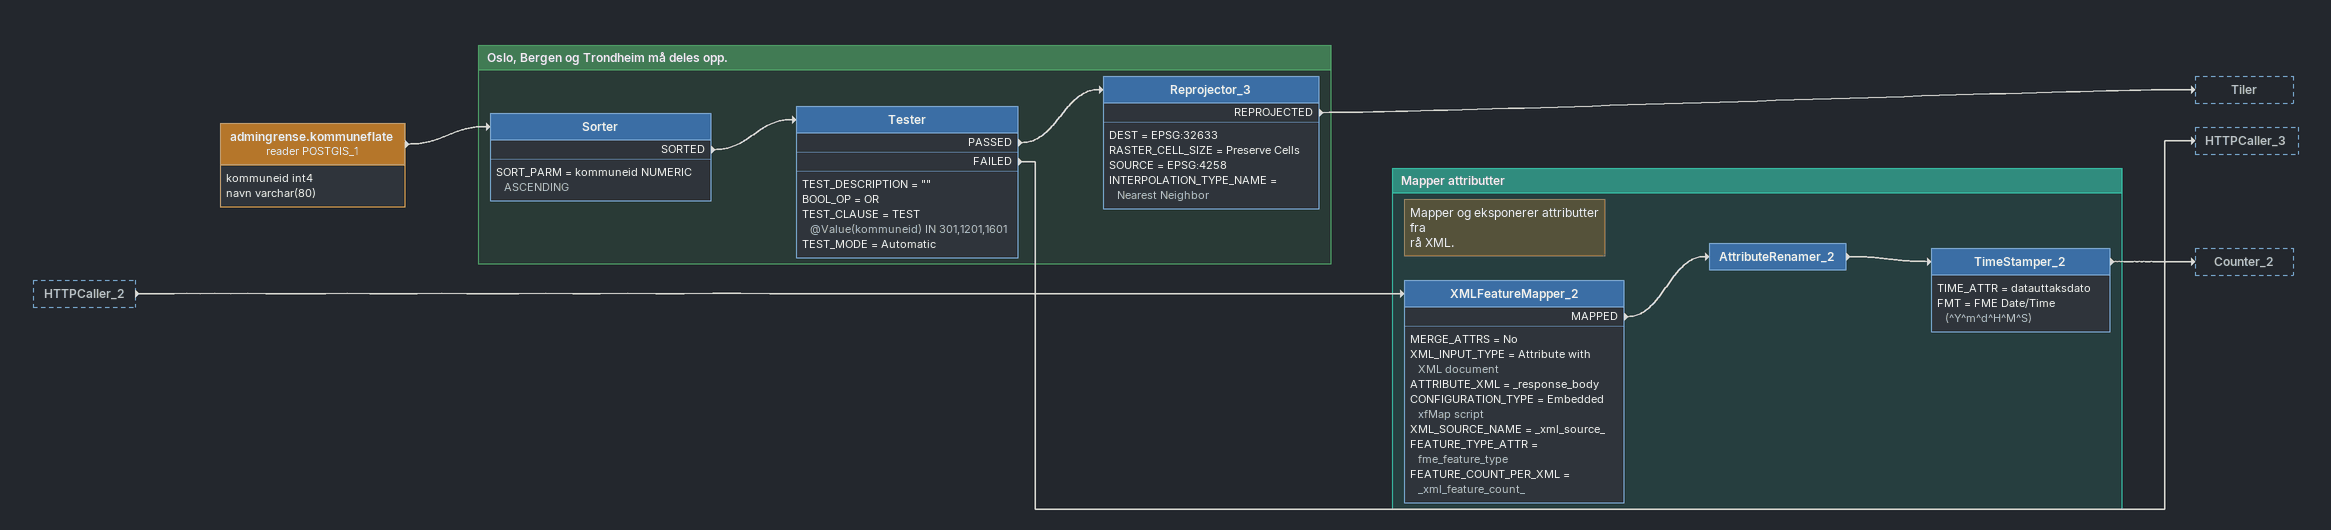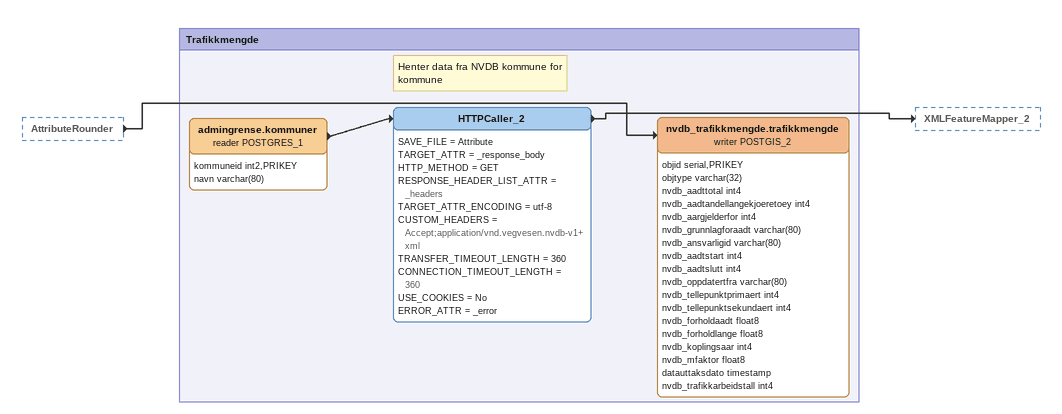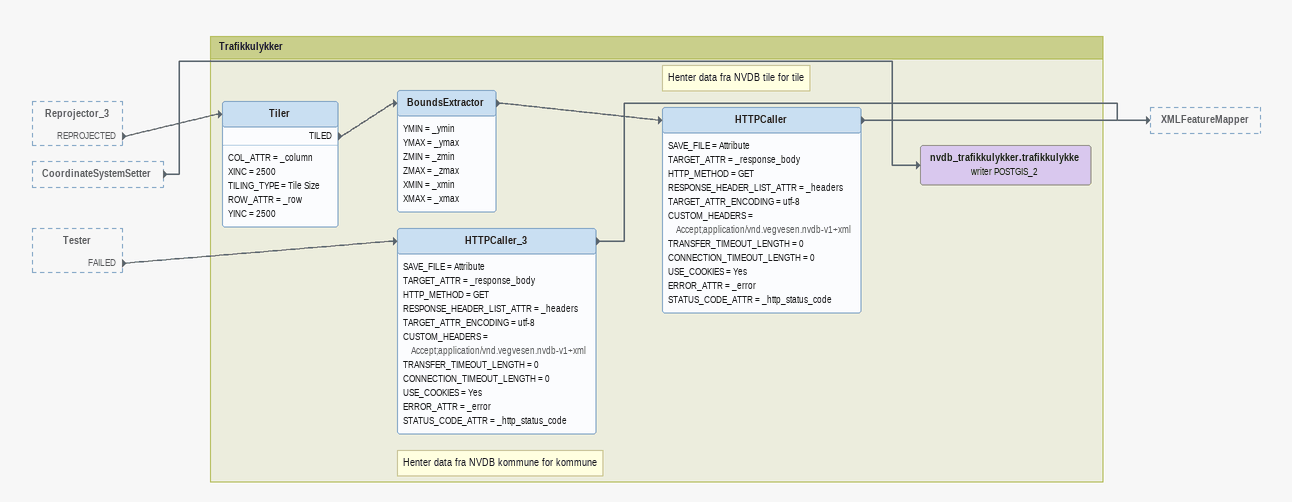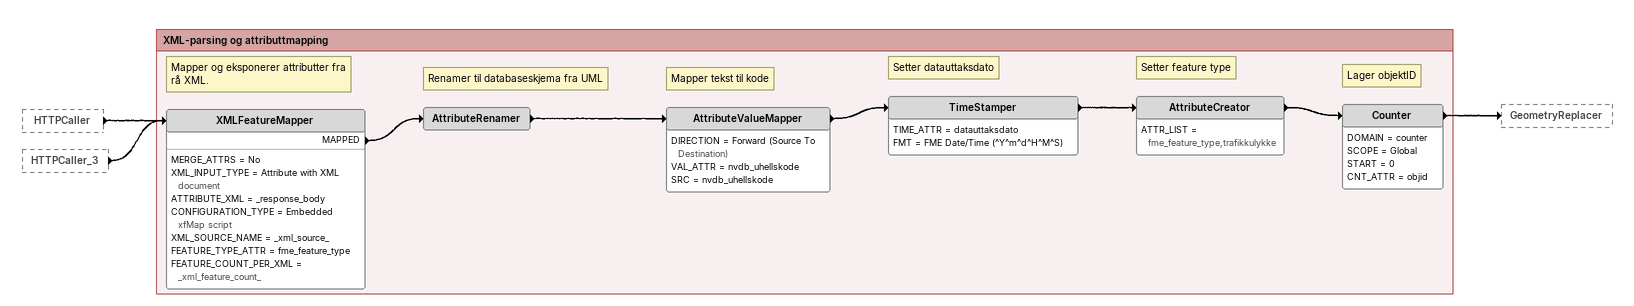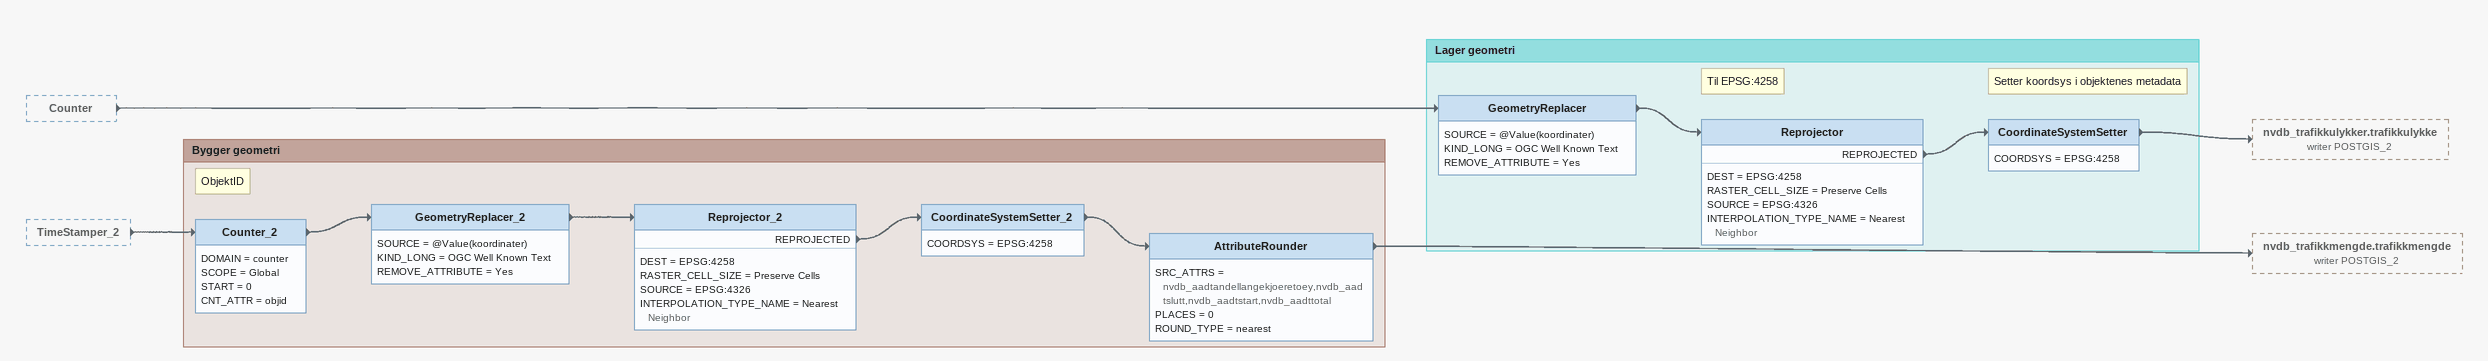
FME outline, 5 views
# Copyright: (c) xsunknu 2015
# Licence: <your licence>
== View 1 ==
HTTPCaller_2 [outside]
    -> XMLFeatureMapper_2
admingrense.kommuneflate (reader POSTGIS_1)
    attributes: kommuneid int4, navn varchar(80)
    -> Sorter

Bookmark: Oslo, Bergen og Trondheim må deles opp.
Sorter
    SORT_PARM = kommuneid NUMERIC ASCENDING
    SORTED -> Tester
Tester
    TEST_DESCRIPTION = ""
    BOOL_OP = OR
    TEST_CLAUSE = TEST @Value(kommuneid) IN 301,1201,1601
    TEST_MODE = Automatic
    PASSED -> Reprojector_3
    FAILED -> HTTPCaller_3
Reprojector_3
    DEST = EPSG:32633
    RASTER_CELL_SIZE = Preserve Cells
    SOURCE = EPSG:4258
    INTERPOLATION_TYPE_NAME = Nearest Neighbor
    REPROJECTED -> Tiler

Bookmark: Mapper attributter
Note: Mapper og eksponerer attributter fra / rå XML.
XMLFeatureMapper_2
    MERGE_ATTRS = No
    XML_INPUT_TYPE = Attribute with XML document
    ATTRIBUTE_XML = _response_body
    CONFIGURATION_TYPE = Embedded xfMap script
    XML_SOURCE_NAME = _xml_source_
    FEATURE_TYPE_ATTR = fme_feature_type
    FEATURE_COUNT_PER_XML = _xml_feature_count_
    MAPPED -> AttributeRenamer_2
AttributeRenamer_2
    -> TimeStamper_2
TimeStamper_2
    TIME_ATTR = datauttaksdato
    FMT = FME Date/Time (^Y^m^d^H^M^S)
    -> Counter_2

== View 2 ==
AttributeRounder [outside]
    -> nvdb_trafikkmengde.trafikkmengde (writer POSTGIS_2)

Bookmark: Trafikkmengde
admingrense.kommuner (reader POSTGRES_1)
    attributes: kommuneid int2,PRIKEY, navn varchar(80)
    -> HTTPCaller_2
Note: Henter data fra NVDB kommune for kommune
HTTPCaller_2
    SAVE_FILE = Attribute
    TARGET_ATTR = _response_body
    HTTP_METHOD = GET
    RESPONSE_HEADER_LIST_ATTR = _headers
    TARGET_ATTR_ENCODING = utf-8
    CUSTOM_HEADERS = Accept;application/vnd.vegvesen.nvdb-v1+xml
    TRANSFER_TIMEOUT_LENGTH = 360
    CONNECTION_TIMEOUT_LENGTH = 360
    USE_COOKIES = No
    ERROR_ATTR = _error
    -> XMLFeatureMapper_2
nvdb_trafikkmengde.trafikkmengde (writer POSTGIS_2)
    attributes: objid serial,PRIKEY, objtype varchar(32), nvdb_aadttotal int4, nvdb_aadtandellangekjoeretoey int4, nvdb_aargjelderfor int4, nvdb_grunnlagforaadt varchar(80), nvdb_ansvarligid varchar(80), nvdb_aadtstart int4, nvdb_aadtslutt int4, nvdb_oppdatertfra varchar(80), nvdb_tellepunktprimaert int4, nvdb_tellepunktsekundaert int4, nvdb_forholdaadt float8, nvdb_forholdlange float8, nvdb_koplingsaar int4, nvdb_mfaktor float8, datauttaksdato timestamp, nvdb_trafikkarbeidstall int4

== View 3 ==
Reprojector_3 [outside]
    REPROJECTED -> Tiler
CoordinateSystemSetter [outside]
    -> nvdb_trafikkulykker.trafikkulykke (writer POSTGIS_2)
Tester [outside]
    FAILED -> HTTPCaller_3

Bookmark: Trafikkulykker
Tiler
    COL_ATTR = _column
    XINC = 2500
    TILING_TYPE = Tile Size
    ROW_ATTR = _row
    YINC = 2500
    TILED -> BoundsExtractor
BoundsExtractor
    YMIN = _ymin
    YMAX = _ymax
    ZMIN = _zmin
    ZMAX = _zmax
    XMIN = _xmin
    XMAX = _xmax
    -> HTTPCaller
Note: Henter data fra NVDB tile for tile
HTTPCaller
    SAVE_FILE = Attribute
    TARGET_ATTR = _response_body
    HTTP_METHOD = GET
    RESPONSE_HEADER_LIST_ATTR = _headers
    TARGET_ATTR_ENCODING = utf-8
    CUSTOM_HEADERS = Accept;application/vnd.vegvesen.nvdb-v1+xml
    TRANSFER_TIMEOUT_LENGTH = 0
    CONNECTION_TIMEOUT_LENGTH = 0
    USE_COOKIES = Yes
    ERROR_ATTR = _error
    STATUS_CODE_ATTR = _http_status_code
    -> XMLFeatureMapper
Note: Henter data fra NVDB kommune for kommune
HTTPCaller_3
    SAVE_FILE = Attribute
    TARGET_ATTR = _response_body
    HTTP_METHOD = GET
    RESPONSE_HEADER_LIST_ATTR = _headers
    TARGET_ATTR_ENCODING = utf-8
    CUSTOM_HEADERS = Accept;application/vnd.vegvesen.nvdb-v1+xml
    TRANSFER_TIMEOUT_LENGTH = 0
    CONNECTION_TIMEOUT_LENGTH = 0
    USE_COOKIES = Yes
    ERROR_ATTR = _error
    STATUS_CODE_ATTR = _http_status_code
    -> XMLFeatureMapper
nvdb_trafikkulykker.trafikkulykke (writer POSTGIS_2)

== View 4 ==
HTTPCaller [outside]
    -> XMLFeatureMapper
HTTPCaller_3 [outside]
    -> XMLFeatureMapper

Bookmark: XML-parsing og attributtmapping
Note: Mapper og eksponerer attributter fra / rå XML.
XMLFeatureMapper
    MERGE_ATTRS = No
    XML_INPUT_TYPE = Attribute with XML document
    ATTRIBUTE_XML = _response_body
    CONFIGURATION_TYPE = Embedded xfMap script
    XML_SOURCE_NAME = _xml_source_
    FEATURE_TYPE_ATTR = fme_feature_type
    FEATURE_COUNT_PER_XML = _xml_feature_count_
    MAPPED -> AttributeRenamer
Note: Renamer til databaseskjema fra UML
AttributeRenamer
    -> AttributeValueMapper
Note: Mapper tekst til kode
AttributeValueMapper
    DIRECTION = Forward (Source To Destination)
    VAL_ATTR = nvdb_uhellskode
    SRC = nvdb_uhellskode
    -> TimeStamper
Note: Setter datauttaksdato
TimeStamper
    TIME_ATTR = datauttaksdato
    FMT = FME Date/Time (^Y^m^d^H^M^S)
    -> AttributeCreator
Note: Setter feature type
AttributeCreator
    ATTR_LIST = fme_feature_type,trafikkulykke
    -> Counter
Note: Lager objektID
Counter
    DOMAIN = counter
    SCOPE = Global
    START = 0
    CNT_ATTR = objid
    -> GeometryReplacer

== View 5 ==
Counter [outside]
    -> GeometryReplacer
TimeStamper_2 [outside]
    -> Counter_2

Bookmark: Lager geometri
GeometryReplacer
    SOURCE = @Value(koordinater)
    KIND_LONG = OGC Well Known Text
    REMOVE_ATTRIBUTE = Yes
    -> Reprojector
Note: Til EPSG:4258
Reprojector
    DEST = EPSG:4258
    RASTER_CELL_SIZE = Preserve Cells
    SOURCE = EPSG:4326
    INTERPOLATION_TYPE_NAME = Nearest Neighbor
    REPROJECTED -> CoordinateSystemSetter
Note: Setter koordsys i objektenes metadata
CoordinateSystemSetter
    COORDSYS = EPSG:4258
    -> nvdb_trafikkulykker.trafikkulykke (writer POSTGIS_2)

Bookmark: Bygger geometri
Note: ObjektID
Counter_2
    DOMAIN = counter
    SCOPE = Global
    START = 0
    CNT_ATTR = objid
    -> GeometryReplacer_2
GeometryReplacer_2
    SOURCE = @Value(koordinater)
    KIND_LONG = OGC Well Known Text
    REMOVE_ATTRIBUTE = Yes
    -> Reprojector_2
Reprojector_2
    DEST = EPSG:4258
    RASTER_CELL_SIZE = Preserve Cells
    SOURCE = EPSG:4326
    INTERPOLATION_TYPE_NAME = Nearest Neighbor
    REPROJECTED -> CoordinateSystemSetter_2
CoordinateSystemSetter_2
    COORDSYS = EPSG:4258
    -> AttributeRounder
AttributeRounder
    SRC_ATTRS = nvdb_aadtandellangekjoeretoey,nvdb_aadtslutt,nvdb_aadtstart,nvdb_aadttotal
    PLACES = 0
    ROUND_TYPE = nearest
    -> nvdb_trafikkmengde.trafikkmengde (writer POSTGIS_2)
